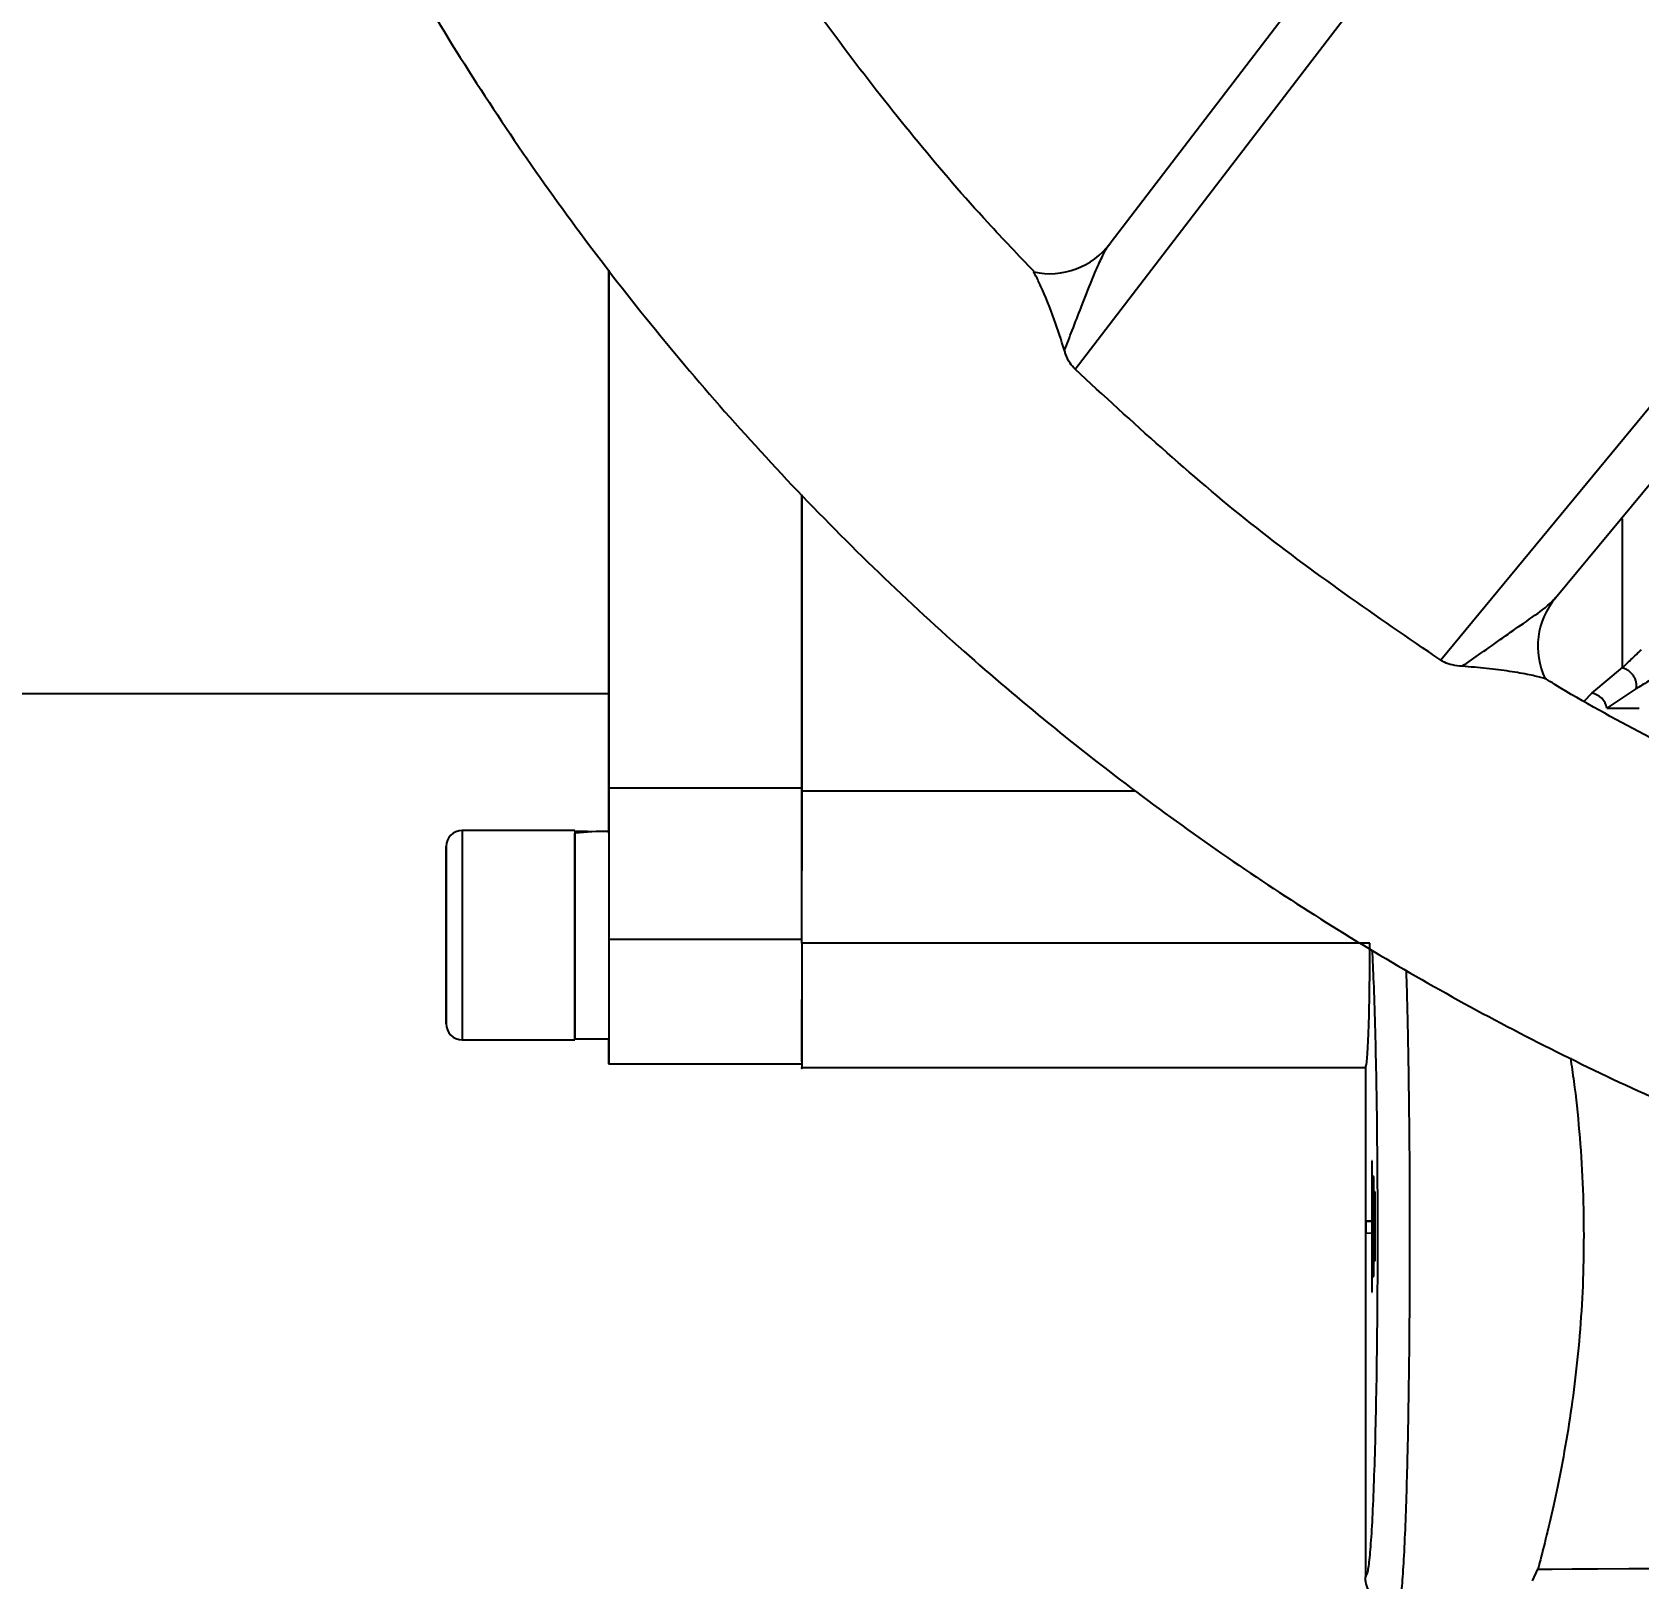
# Model space of a CAD drawing. Header units: millimetres. Extents: x 1953 to 4389, y 564 to 2287.
# Drawn here: x 2767.9 to 2867.7, y 815.7 to 911.8 of the extents above; entities that cross this region are included whole.
import ezdxf

# ---------------------------------------------------------------- set-up
doc = ezdxf.new("R2010")
doc.units = ezdxf.units.MM
doc.layers.add('AM_5', color=3, linetype='Continuous', lineweight=25)
doc.styles.add('SLDTEXTSTYLE1', font='txt.shx', dxfattribs={"width": 0.7, "bigfont": 'gbcbig.shx'})
doc.dimstyles.new('SLDDIMSTYLE12$0', dxfattribs={"dimtxt": 12, "dimasz": 10, "dimexe": 0, "dimexo": 0.0625, "dimgap": 0.875, "dimtad": 1, "dimdec": 1, "dimlfac": 1.8, "dimrnd": 1e-09, "dimzin": 12, "dimdsep": 46, "dimtxsty": 'SLDTEXTSTYLE1', "dimcen": 0.09, "dimdle": 8.16, "dimclrd": 3, "dimclre": 3, "dimadec": 0, "dimazin": 3, "dimtfac": 1, "dimtdec": 1, "dimtofl": 0, "dimtmove": 0, "dimatfit": 3, "dimfxl": 0, "dimfrac": 2, "dimtolj": 1, "dimlwd": 5, "dimlwe": 5, "dimarcsym": 0})

# ---------------------------------------------------------------- blocks, each defined once
blk = doc.blocks.new('*D77')
at = {"layer": 'AM_5', "color": 3, "lineweight": 5, "transparency": 16777216}
blk.add_line((2894.463, 999.26), (2744.123, 999.26), dxfattribs=at)
at = {"layer": 'AM_5', "color": 3, "linetype": 'Continuous', "lineweight": 5, "transparency": 16777216}
for p, q in [((2744.123, 989.26), (2744.123, 767.634)), ((2873.755, 757.634), (2744.123, 757.634))]:
    blk.add_line(p, q, dxfattribs=at)
at = {"layer": 'AM_5', "color": 3, "transparency": 16777216}
for points in [[(2742.457, 989.26), (2745.79, 989.26), (2744.123, 999.26)], [(2742.457, 767.634), (2745.79, 767.634), (2744.123, 757.634)]]:
    blk.add_solid(points, dxfattribs=at)
at = {"layer": 'Defpoints', "color": 0, "transparency": 16777216}
for p in [(2894.525, 999.26), (2744.123, 757.634), (2873.818, 757.634)]:
    blk.add_point(p, dxfattribs=at)
at = {"layer": 'AM_5', "color": 0, "transparency": 16777216, "insert": (2737.248, 831.547), "char_height": 12, "attachment_point": 5, "rotation": 90, "style": 'SLDTEXTSTYLE1'}
blk.add_mtext('\\A1;245', dxfattribs=at)

msp = doc.modelspace()

# ---------------------------------------------------------------- linework, layer by layer
at = {"color": 7, "linetype": 'Continuous', "lineweight": 25}
for p, q in [((2850.56, 919.147), (2834.889, 898.677)), ((2832.712, 890.866), (2853.466, 917.914)), ((2877.143, 899.083), (2855.431, 872.798)), ((2862.565, 876.667), (2879.005, 896.525)), ((2864.809, 870.74), (2866.717, 872.335)), ((2662.752, 870.726), (2803.752, 870.726)), ((2864.349, 870.264), (2864.809, 870.74)), ((2867.555, 871.024), (2865.745, 869.81)), ((2803.752, 864.881), (2815.752, 864.881)), ((2815.752, 864.685), (2836.434, 864.684)), ((2801.652, 862.226), (2794.652, 862.226)), ((2793.652, 855.726), (2793.652, 858.726)), ((2793.652, 858.726), (2793.652, 858.726)), ((2793.652, 858.726), (2793.652, 855.726)), ((2793.652, 855.726), (2793.652, 852.726)), ((2793.652, 852.726), (2793.652, 855.726)), ((2793.652, 855.726), (2793.652, 855.726)), ((2815.752, 855.445), (2803.752, 855.445)), ((2851.033, 855.23), (2815.752, 855.23)), ((2793.652, 852.726), (2793.652, 852.726)), ((2794.652, 849.226), (2801.652, 849.226)), ((2801.652, 849.286), (2803.752, 849.286)), ((2803.752, 847.726), (2815.752, 847.726)), ((2815.752, 847.494), (2850.753, 847.494)), ((2850.752, 847.494), (2850.752, 815.88)), ((2851.174, 841.714), (2851.146, 841.712)), ((2851.146, 841.712), (2851.146, 837.978)), ((2851.146, 841.712), (2851.174, 841.712)), ((2851.174, 833.548), (2851.174, 841.714)), ((2851.266, 840.742), (2851.238, 840.74)), ((2851.238, 840.74), (2851.238, 834.529)), ((2851.238, 840.74), (2851.266, 840.74)), ((2851.266, 834.531), (2851.266, 840.742)), ((2851.346, 839.79), (2851.32, 839.788)), ((2851.32, 839.788), (2851.32, 835.491)), ((2851.32, 839.788), (2851.346, 839.788)), ((2851.346, 835.493), (2851.346, 839.79)), ((2851.146, 837.978), (2850.775, 837.956)), ((2850.775, 837.956), (2850.775, 837.22)), ((2850.775, 837.956), (2851.174, 837.956)), ((2851.146, 837.978), (2851.174, 837.978)), ((2850.775, 837.22), (2851.146, 837.243)), ((2851.146, 837.243), (2851.146, 833.546)), ((2851.146, 837.243), (2851.174, 837.243)), ((2851.32, 835.491), (2851.346, 835.493)), ((2851.238, 834.529), (2851.266, 834.531)), ((2851.146, 833.546), (2851.174, 833.548)), ((2861.134, 815.63), (2861.462, 816.345))]:
    msp.add_line(p, q, dxfattribs=at)
at = {"color": 7, "linetype": 'Continuous', "lineweight": 25, "flags": 128}
for points in [[(2803.753, 897.01), (2803.753, 895.993), (2803.753, 891.793), (2803.752, 887.821), (2803.752, 884.093), (2803.752, 880.627), (2803.752, 877.439), (2803.752, 874.545), (2803.752, 871.956), (2803.752, 869.686), (2803.752, 867.744), (2803.752, 866.14), (2803.752, 864.881)], [(2803.752, 870.726), (2803.752, 870.904), (2803.752, 871.438), (2803.752, 872.326), (2803.752, 873.561), (2803.752, 875.139), (2803.752, 877.052), (2803.752, 879.288), (2803.752, 881.838), (2803.752, 884.688), (2803.752, 887.823), (2803.752, 891.228), (2803.752, 894.886), (2803.752, 896.931)], [(2866.717, 872.335), (2866.717, 874.64), (2866.717, 877.255), (2866.717, 880.166), (2866.717, 881.572)], [(2803.752, 864.881), (2803.752, 866.14), (2803.752, 867.744), (2803.752, 869.686), (2803.752, 870.726)], [(2865.745, 869.81), (2867.749, 869.82)], [(2803.752, 864.881), (2803.752, 864.407), (2803.752, 863.676), (2803.752, 862.709), (2803.752, 861.533), (2803.752, 860.179), (2803.752, 858.685), (2803.752, 857.093), (2803.752, 855.445)], [(2803.752, 862.051), (2803.752, 862.709), (2803.752, 863.676), (2803.752, 864.407), (2803.752, 864.881)], [(2794.652, 862.226), (2794.652, 862.215), (2794.652, 861.953), (2794.652, 861.355), (2794.652, 860.454), (2794.652, 859.298), (2794.652, 857.949), (2794.652, 856.48), (2794.652, 854.971), (2794.652, 853.503), (2794.652, 852.154), (2794.652, 850.998), (2794.652, 850.097), (2794.652, 849.499), (2794.652, 849.237), (2794.652, 849.226)], [(2801.652, 862.226), (2801.652, 862.215), (2801.652, 861.953), (2801.652, 861.355), (2801.652, 860.454), (2801.652, 859.298), (2801.652, 857.949), (2801.652, 856.48), (2801.652, 854.971), (2801.652, 853.503), (2801.652, 852.154), (2801.652, 850.998), (2801.652, 850.097), (2801.652, 849.499), (2801.652, 849.237), (2801.652, 849.226)], [(2801.652, 849.287), (2801.652, 849.349), (2801.652, 849.731), (2801.652, 850.442), (2801.652, 851.441), (2801.652, 852.675), (2801.652, 854.075), (2801.652, 855.566), (2801.652, 857.065), (2801.652, 858.492), (2801.652, 859.767), (2801.652, 860.821), (2801.652, 861.596), (2801.652, 862.051)], [(2803.752, 855.445), (2803.752, 853.712), (2803.752, 852.075), (2803.752, 850.614), (2803.752, 849.397), (2803.752, 848.484), (2803.752, 847.918), (2803.752, 847.726), (2803.752, 847.918), (2803.752, 848.484), (2803.752, 849.286)], [(2861.462, 816.345), (2862.353, 816.356), (2863.597, 816.367), (2865.188, 816.378), (2867.118, 816.388), (2869.379, 816.398), (2871.961, 816.408), (2874.85, 816.418), (2878.035, 816.427), (2881.5, 816.435), (2885.229, 816.443), (2889.206, 816.451), (2893.411, 816.458), (2897.826, 816.464), (2902.429, 816.47), (2907.2, 816.475), (2912.117, 816.479), (2917.157, 816.482), (2922.296, 816.485)]]:
    msp.add_lwpolyline(points, dxfattribs=at)
at = {"color": 7, "linetype": 'Continuous', "lineweight": 25}
for centre, radius, start, end in [((2831.148, 901.469), 4.669, 257.62568, 323.26961), ((2866.127, 873.65), 4.668, 139.73951, 205.37948), ((2864.655, 869.649), 1.102, 8.36733, 81.9514), ((2794.652, 861.226), 1, 90, 180), ((2794.652, 850.226), 1, 180, 270)]:
    msp.add_arc(centre, radius, start, end, dxfattribs=at)
for centre, start_param, end_param in [((2801.652, 855.726), 1.476523, 1.570796), ((2803.752, 855.726), 1.570796, 1.760193)]:
    msp.add_ellipse(centre, major_axis=(11.154, 0), ratio=0.577352, start_param=start_param, end_param=end_param, dxfattribs=at)
for points, knots in [([(2938.32, 830.528), (2940.88, 830.553), (2944.46, 830.588), (2949.73, 830.867), (2954.194, 831.202), (2959.51, 831.768), (2965.079, 832.541), (2970.892, 833.551), (2976.864, 834.807), (2982.94, 836.318), (2989.078, 838.088), (2995.243, 840.123), (3001.406, 842.422), (3007.543, 844.987), (3013.631, 847.818), (3019.651, 850.911), (3025.584, 854.266), (3031.413, 857.878), (3037.123, 861.744), (3042.698, 865.858), (3048.125, 870.215), (3053.391, 874.809), (3058.482, 879.634), (3063.387, 884.682), (3068.094, 889.944), (3072.592, 895.414), (3076.87, 901.083), (3080.919, 906.94), (3084.729, 912.977), (3088.29, 919.182), (3091.595, 925.547), (3094.636, 932.06), (3097.405, 938.709), (3099.896, 945.483), (3102.101, 952.371), (3104.016, 959.36), (3105.634, 966.437), (3106.952, 973.591), (3107.965, 980.808), (3108.67, 988.075), (3109.062, 995.379), (3109.141, 1002.707), (3108.904, 1010.045), (3108.35, 1017.38), (3107.478, 1024.698), (3106.288, 1031.985), (3104.78, 1039.227), (3102.954, 1046.412), (3100.814, 1053.525), (3098.36, 1060.552), (3095.595, 1067.481), (3092.523, 1074.297), (3089.146, 1080.988), (3085.468, 1087.54), (3081.494, 1093.94), (3077.229, 1100.175), (3072.678, 1106.233), (3067.846, 1112.101), (3062.739, 1117.768), (3057.362, 1123.22), (3051.916, 1128.268), (3046.442, 1132.92), (3040.984, 1137.19), (3035.359, 1141.232), (3029.578, 1145.04), (3023.65, 1148.609), (3017.588, 1151.931), (3011.402, 1155.001), (3005.105, 1157.814), (2998.712, 1160.366), (2992.237, 1162.652), (2985.699, 1164.669), (2979.124, 1166.411), (2972.551, 1167.876), (2966.057, 1169.057), (2959.768, 1169.955), (2954.244, 1170.538), (2949.361, 1170.906), (2944.537, 1171.145), (2938.563, 1171.262), (2933.046, 1171.152), (2927.777, 1170.88), (2923.312, 1170.543), (2917.996, 1169.978), (2912.427, 1169.204), (2906.614, 1168.194), (2900.643, 1166.938), (2894.567, 1165.428), (2888.429, 1163.657), (2882.263, 1161.623), (2876.1, 1159.323), (2869.963, 1156.758), (2863.875, 1153.928), (2857.855, 1150.834), (2851.923, 1147.479), (2846.093, 1143.867), (2840.384, 1140.002), (2834.808, 1135.888), (2829.381, 1131.53), (2824.115, 1126.936), (2819.024, 1122.112), (2814.119, 1117.064), (2809.412, 1111.801), (2804.914, 1106.331), (2800.636, 1100.663), (2796.587, 1094.806), (2792.778, 1088.769), (2789.216, 1082.563), (2785.911, 1076.198), (2782.869, 1069.686), (2780.107, 1063.035), (2777.77, 1056.753), (2776.491, 1052.648), (2775.928, 1050.839)], [0, 0, 0, 0, 0.010207, 0.014274, 0.021037, 0.028056, 0.035587, 0.043451, 0.051578, 0.059911, 0.06841, 0.077044, 0.085791, 0.094634, 0.103558, 0.112554, 0.121612, 0.130726, 0.13989, 0.149098, 0.158347, 0.167633, 0.176954, 0.186306, 0.195688, 0.205098, 0.214535, 0.223996, 0.233481, 0.242989, 0.252518, 0.262068, 0.271639, 0.281229, 0.290838, 0.300466, 0.310113, 0.319778, 0.329461, 0.339162, 0.348881, 0.358618, 0.368373, 0.378146, 0.387938, 0.397748, 0.407578, 0.417427, 0.427296, 0.437185, 0.447097, 0.457031, 0.466988, 0.47697, 0.486979, 0.497016, 0.507082, 0.517181, 0.527315, 0.537488, 0.547704, 0.556915, 0.566123, 0.575327, 0.584526, 0.593719, 0.602905, 0.612082, 0.621247, 0.630396, 0.639524, 0.64862, 0.657668, 0.666638, 0.675463, 0.683979, 0.691963, 0.697606, 0.703501, 0.71122, 0.721427, 0.725494, 0.732257, 0.739276, 0.746807, 0.754671, 0.762798, 0.771131, 0.77963, 0.788264, 0.797011, 0.805853, 0.814778, 0.823774, 0.832832, 0.841946, 0.85111, 0.860318, 0.869567, 0.878853, 0.888174, 0.897526, 0.906908, 0.916318, 0.925755, 0.935216, 0.944701, 0.954208, 0.963738, 0.973288, 0.982858, 0.992449, 1, 1, 1, 1]), ([(2830.168, 896.936), (2829.208, 897.936), (2826.718, 900.529), (2822.937, 904.942), (2818.805, 910.145), (2814.905, 915.55), (2811.235, 921.137), (2807.809, 926.898), (2804.634, 932.821), (2801.721, 938.896), (2799.076, 945.111), (2796.708, 951.453), (2794.623, 957.911), (2792.828, 964.47), (2791.329, 971.118), (2790.13, 977.842), (2789.236, 984.628), (2788.65, 991.462), (2788.377, 998.33), (2788.418, 1005.217), (2788.775, 1012.11), (2789.45, 1018.994), (2790.444, 1025.854), (2791.755, 1032.676), (2793.384, 1039.445), (2795.33, 1046.146), (2797.59, 1052.766), (2800.162, 1059.29), (2803.043, 1065.702), (2806.229, 1071.99), (2809.717, 1078.139), (2813.502, 1084.135), (2817.578, 1089.964), (2821.941, 1095.613), (2826.585, 1101.068), (2831.504, 1106.318), (2836.513, 1111.174), (2841.568, 1115.646), (2846.627, 1119.743), (2851.853, 1123.62), (2857.247, 1127.251), (2861.723, 1130.049), (2864.448, 1131.545), (2865.274, 1131.999)], [0, 0, 0, 0, 0.015178, 0.039329, 0.06356, 0.087866, 0.112243, 0.136687, 0.161195, 0.185765, 0.210395, 0.235082, 0.259825, 0.284624, 0.309477, 0.334382, 0.359341, 0.384352, 0.409415, 0.434531, 0.459699, 0.484921, 0.510196, 0.535528, 0.560915, 0.586361, 0.611867, 0.637436, 0.66307, 0.688773, 0.714548, 0.740401, 0.766336, 0.79236, 0.818482, 0.844709, 0.871054, 0.894803, 0.918543, 0.942272, 0.965987, 0.989686, 1, 1, 1, 1]), ([(2768.45, 1002.02), (2768.434, 1001.028), (2768.378, 997.589), (2768.614, 991.7), (2769.153, 984.366), (2770.029, 977.048), (2771.218, 969.761), (2772.727, 962.518), (2774.552, 955.334), (2776.692, 948.221), (2779.146, 941.193), (2781.911, 934.265), (2784.984, 927.448), (2788.361, 920.758), (2792.038, 914.206), (2796.012, 907.806), (2800.277, 901.57), (2804.828, 895.512), (2809.66, 889.644), (2814.767, 883.978), (2820.144, 878.525), (2825.591, 873.478), (2831.064, 868.825), (2836.522, 864.556), (2842.147, 860.513), (2847.929, 856.705), (2853.856, 853.137), (2859.918, 849.815), (2866.104, 846.745), (2872.401, 843.931), (2878.795, 841.379), (2885.27, 839.093), (2891.807, 837.077), (2898.382, 835.334), (2904.955, 833.87), (2911.449, 832.688), (2917.738, 831.791), (2923.262, 831.207), (2928.145, 830.841), (2932.969, 830.594), (2936.384, 830.552), (2938.32, 830.528)], [0, 0, 0, 0, 0.011098, 0.038456, 0.065866, 0.093327, 0.120841, 0.148408, 0.176031, 0.203709, 0.231446, 0.259243, 0.287104, 0.31503, 0.343027, 0.371097, 0.399245, 0.427478, 0.455801, 0.484223, 0.512754, 0.541404, 0.567237, 0.593062, 0.618875, 0.644675, 0.670459, 0.696222, 0.721959, 0.747663, 0.773323, 0.798921, 0.824432, 0.849809, 0.874965, 0.899718, 0.9236, 0.945993, 0.961817, 0.978352, 1, 1, 1, 1]), ([(2832.059, 892.034), (2832.22, 892.452), (2832.57, 893.361), (2833.146, 894.831), (2833.626, 896.069), (2834.003, 896.978), (2834.231, 897.496), (2834.459, 897.972), (2834.68, 898.391), (2834.826, 898.59), (2834.889, 898.677)], [0, 0, 0, 0, 0.1611026, 0.3502106, 0.5867982, 0.6800351, 0.7629564, 0.8357924, 0.9281737, 1, 1, 1, 1]), ([(2832.058, 892.034), (2831.85, 892.688), (2831.377, 894.173), (2830.73, 895.755), (2830.295, 896.649), (2830.157, 896.891), (2830.145, 896.912), (2830.147, 896.909), (2830.147, 896.909)], [0, 0, 0, 0, 0.297102, 0.673845, 0.840273, 0.960855, 0.994792, 1, 1, 1, 1]), ([(2832.712, 890.866), (2832.603, 890.99), (2832.339, 891.291), (2832.164, 891.708), (2832.08, 891.967), (2832.059, 892.034)], [0, 0, 0, 0, 0.3408092, 0.8280986, 1, 1, 1, 1]), ([(2855.431, 872.798), (2851.43, 875.539), (2843.427, 881.021), (2836.283, 887.584), (2832.712, 890.866)], [0, 0, 0, 0, 0.5, 1, 1, 1, 1]), ([(2815.752, 864.616), (2815.752, 865.19), (2815.752, 866.34), (2815.752, 868.942), (2815.752, 872.151), (2815.752, 876.036), (2815.752, 879.678), (2815.752, 882.217), (2815.752, 883.061)], [0, 0, 0, 0, 0.181899, 0.363799, 0.545698, 0.727597, 0.909497, 1, 1, 1, 1]), ([(2815.752, 868.275), (2815.752, 868.271), (2815.752, 868.066), (2815.752, 868.792), (2815.752, 870.538), (2815.752, 873.651), (2815.752, 877.731), (2815.752, 881.31), (2815.752, 883.06)], [0, 0, 0, 0, 0.003279, 0.204338, 0.405397, 0.606456, 0.807515, 1, 1, 1, 1]), ([(2815.752, 883.06), (2815.752, 882.29), (2815.752, 879.818), (2815.752, 876.226), (2815.752, 872.311), (2815.752, 869.074), (2815.752, 866.441), (2815.752, 865.271), (2815.752, 864.685)], [0, 0, 0, 0, 0.083022, 0.266418, 0.449813, 0.633209, 0.816604, 1, 1, 1, 1]), ([(2856.746, 872.422), (2857.144, 872.689), (2858.014, 873.275), (2859.289, 874.203), (2860.656, 875.149), (2861.881, 875.989), (2862.365, 876.469), (2862.565, 876.667)], [0, 0, 0, 0, 0.173107, 0.379068, 0.583399, 0.827855, 1, 1, 1, 1]), ([(2866.717, 872.335), (2866.881, 872.494), (2867.135, 872.739), (2867.536, 873.121), (2867.787, 873.345), (2867.896, 873.442)], [0, 0, 0, 0, 0.507409, 0.785809, 1, 1, 1, 1]), ([(2856.746, 872.422), (2856.55, 872.441), (2856.197, 872.475), (2855.734, 872.619), (2855.505, 872.755), (2855.431, 872.798)], [0, 0, 0, 0, 0.461456, 0.826888, 1, 1, 1, 1]), ([(2861.91, 871.649), (2861.91, 871.649), (2861.919, 871.646), (2861.718, 871.711), (2860.939, 871.899), (2859.726, 872.113), (2858.306, 872.297), (2857.264, 872.38), (2856.746, 872.422)], [0, 0, 0, 0, 0.005227, 0.125824, 0.32728, 0.548962, 0.775726, 1, 1, 1, 1]), ([(2866.717, 872.335), (2866.784, 872.314), (2866.92, 872.27), (2867.112, 872.143), (2867.279, 871.984), (2867.409, 871.802), (2867.502, 871.613), (2867.559, 871.419), (2867.584, 871.218), (2867.565, 871.09), (2867.555, 871.024)], [0, 0, 0, 0, 0.1325008, 0.2662233, 0.397443, 0.5228319, 0.639905, 0.7518665, 0.872167, 1, 1, 1, 1]), ([(2938.37, 850.528), (2935.97, 850.566), (2932.611, 850.618), (2927.669, 850.922), (2923.479, 851.279), (2918.492, 851.87), (2913.271, 852.67), (2907.825, 853.707), (2902.237, 854.991), (2896.558, 856.529), (2890.83, 858.327), (2885.086, 860.387), (2879.356, 862.713), (2873.661, 865.295), (2868.04, 868.164), (2864.118, 870.296), (2862.115, 871.538), (2861.915, 871.662)], [0, 0, 0, 0, 0.089708, 0.125509, 0.185041, 0.24684, 0.313151, 0.382408, 0.453986, 0.527384, 0.602246, 0.678309, 0.755372, 0.833285, 0.911926, 0.991202, 1, 1, 1, 1]), ([(2869.007, 871.943), (2868.774, 871.785), (2868.204, 871.4), (2867.796, 871.164), (2867.555, 871.024)], [0, 0, 0, 0, 0.408009, 1, 1, 1, 1]), ([(2815.752, 864.616), (2815.752, 864.281), (2815.752, 863.611), (2815.752, 861.773), (2815.752, 860.26), (2815.752, 859.726)], [0, 0, 0, 0, 0.392733, 0.785466, 1, 1, 1, 1]), ([(2793.652, 855.726), (2793.652, 856.418), (2793.652, 857.482), (2793.652, 858.763), (2793.652, 859.643), (2793.652, 860.357), (2793.652, 861.022), (2793.652, 861.359), (2793.652, 861.022), (2793.652, 860.357), (2793.652, 859.643), (2793.652, 858.763), (2793.652, 857.482), (2793.652, 856.418), (2793.652, 855.726)], [0, 0, 0, 0, 0.119728, 0.18418, 0.25, 0.31582, 0.380272, 0.5, 0.619728, 0.68418, 0.75, 0.81582, 0.880272, 1, 1, 1, 1]), ([(2793.652, 855.726), (2793.652, 855.034), (2793.652, 853.97), (2793.652, 852.689), (2793.652, 851.809), (2793.652, 851.095), (2793.652, 850.43), (2793.652, 850.093), (2793.652, 850.43), (2793.652, 851.095), (2793.652, 851.809), (2793.652, 852.689), (2793.652, 853.97), (2793.652, 855.034), (2793.652, 855.726)], [0, 0, 0, 0, 0.119728, 0.18418, 0.25, 0.31582, 0.380272, 0.5, 0.619728, 0.68418, 0.75, 0.81582, 0.880272, 1, 1, 1, 1]), ([(2815.752, 855.23), (2815.752, 854.213), (2815.752, 852.178), (2815.752, 849.584), (2815.752, 847.987), (2815.752, 847.302), (2815.752, 847.496), (2815.752, 847.497)], [0, 0, 0, 0, 0.249657, 0.499313, 0.74897, 0.998627, 1, 1, 1, 1]), ([(2850.752, 847.494), (2850.775, 847.537), (2850.813, 847.612), (2850.882, 848.292), (2850.954, 849.672), (2851.017, 852.194), (2851.027, 854.238), (2851.033, 855.23)], [0, 0, 0, 0, 0.158719, 0.269957, 0.500719, 0.75752, 1, 1, 1, 1]), ([(2851.159, 854.815), (2851.191, 854.17), (2851.259, 852.828), (2851.343, 850.185), (2851.414, 847.13), (2851.464, 843.76), (2851.494, 840.194), (2851.502, 836.531), (2851.487, 832.883), (2851.451, 829.36), (2851.395, 826.063), (2851.319, 823.097), (2851.227, 820.543), (2851.121, 818.481), (2851.004, 816.98), (2850.88, 816.035), (2850.795, 815.932), (2850.752, 815.88)], [0, 0, 0, 0, 0.062049, 0.129042, 0.196039, 0.263035, 0.33003, 0.397025, 0.464021, 0.531018, 0.598013, 0.66501, 0.732007, 0.799005, 0.866003, 0.933001, 1, 1, 1, 1]), ([(2853.276, 853.541), (2853.279, 853.463), (2853.298, 852.904), (2853.33, 851.745), (2853.38, 849.692), (2853.428, 847.06), (2853.467, 843.814), (2853.492, 840.465), (2853.496, 838.199), (2853.497, 837.075)], [0, 0, 0, 0, 0.018815, 0.136219, 0.248437, 0.440484, 0.629758, 0.816262, 1, 1, 1, 1]), ([(2815.752, 847.847), (2815.752, 847.904), (2815.752, 848.11), (2815.752, 849.464), (2815.752, 851.03), (2815.752, 851.726)], [0, 0, 0, 0, 0.176844, 0.633958, 1, 1, 1, 1]), ([(2863.479, 848.1), (2863.553, 847.617), (2863.774, 846.18), (2864.045, 843.563), (2864.27, 840.35), (2864.298, 838.164), (2864.311, 837.075)], [0, 0, 0, 0, 0.1455268, 0.4334455, 0.7177855, 1, 1, 1, 1]), ([(2853.497, 837.075), (2853.495, 835.884), (2853.492, 833.48), (2853.467, 830.331), (2853.434, 827.652), (2853.398, 825.429), (2853.35, 823.118), (2853.286, 820.743), (2853.2, 818.412), (2853.098, 816.339), (2853.019, 815.423), (2852.979, 814.949)], [0, 0, 0, 0, 0.121733, 0.245653, 0.329531, 0.414385, 0.500215, 0.61122, 0.731521, 0.861116, 1, 1, 1, 1]), ([(2864.311, 837.075), (2864.298, 836.03), (2864.273, 833.932), (2864.068, 830.831), (2863.755, 827.822), (2863.343, 824.964), (2862.868, 822.317), (2862.368, 819.962), (2861.878, 817.912), (2861.6, 816.866), (2861.462, 816.345)], [0, 0, 0, 0, 0.121486, 0.243795, 0.367618, 0.493107, 0.61981, 0.747225, 0.874091, 1, 1, 1, 1]), ([(2850.933, 815.05), (2850.867, 815.225), (2850.767, 815.494), (2850.756, 815.78), (2850.752, 815.88)], [0, 0, 0, 0, 0.649785, 1, 1, 1, 1])]:
    msp.add_open_spline(points, degree=3, knots=knots, dxfattribs=at)
msp.add_open_spline([(2815.752, 855.23), (2815.752, 856.335), (2815.752, 858.545), (2815.752, 861.433), (2815.752, 863.684), (2815.752, 864.352), (2815.752, 864.685)], degree=3, dxfattribs=at)

# ---------------------------------------------------------------- dimensions: what is measured, and where the dimension line sits
at = {"layer": 'AM_5'}
dim = msp.add_linear_dim(base=(2744.123, 757.634), p1=(2894.525, 999.26), p2=(2873.818, 757.634), angle=90, text='245', dimstyle='SLDDIMSTYLE12$0', override={"dimlfac": 1}, dxfattribs=at)
dim.commit()
dim.dimension.update_dxf_attribs({"geometry": '*D77', "text_midpoint": (2744.123, 831.547), "dimtype": 160})

doc.saveas('drawing.dxf')
